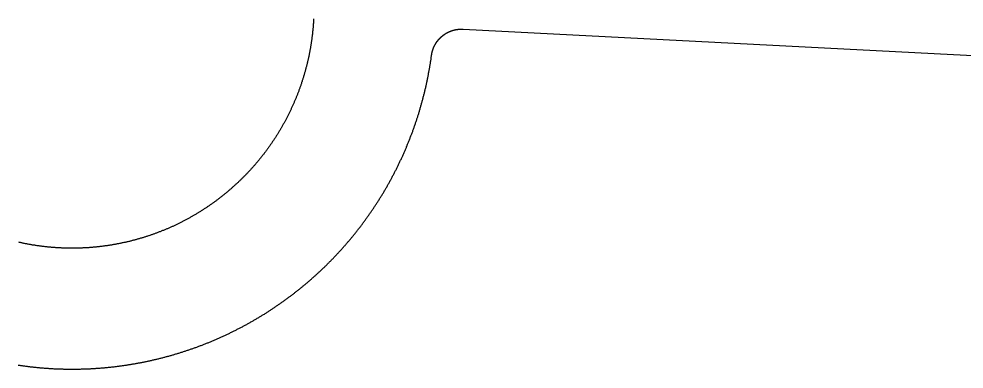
# Model space of a CAD drawing. Extents: x 684.6 to 746.4, y 447.5 to 521.4.
# Drawn here: x 715.12 to 730.76, y 503.69 to 509.49 of the extents above; entities that cross this region are included whole.
import ezdxf

# ---------------------------------------------------------------- set-up
doc = ezdxf.new("R2010")
doc.units = 0
doc.layers.get('0').update_dxf_attribs({"linetype": 'CONTINUOUS'})

msp = doc.modelspace()

# ---------------------------------------------------------------- linework, layer by layer
msp.add_line((722.469, 509.317), (743.919, 508.213))
for points in [[(719.997, 509.487, 0), (719.997, 509.475, 0), (719.996, 509.463, 0), (719.995, 509.45, 0), (719.995, 509.438, 0), (719.994, 509.426, 0), (719.993, 509.414, 0), (719.992, 509.402, 0), (719.991, 509.39, 0), (719.99, 509.377, 0), (719.989, 509.365, 0), (719.988, 509.353, 0), (719.987, 509.341, 0), (719.986, 509.329, 0), (719.985, 509.317, 0), (719.984, 509.305, 0), (719.983, 509.293, 0), (719.981, 509.281, 0), (719.98, 509.269, 0), (719.979, 509.256, 0), (719.978, 509.244, 0), (719.976, 509.232, 0), (719.975, 509.22, 0), (719.973, 509.208, 0), (719.972, 509.196, 0), (719.97, 509.184, 0), (719.969, 509.172, 0), (719.967, 509.16, 0), (719.966, 509.148, 0), (719.964, 509.136, 0), (719.962, 509.124, 0), (719.96, 509.112, 0), (719.959, 509.1, 0), (719.957, 509.089, 0), (719.955, 509.077, 0), (719.953, 509.065, 0), (719.951, 509.053, 0), (719.949, 509.041, 0), (719.947, 509.029, 0), (719.945, 509.017, 0), (719.943, 509.005, 0), (719.941, 508.993, 0), (719.939, 508.981, 0), (719.937, 508.969, 0), (719.935, 508.958, 0), (719.932, 508.946, 0), (719.93, 508.934, 0), (719.928, 508.922, 0), (719.925, 508.91, 0), (719.923, 508.898, 0), (719.921, 508.887, 0), (719.918, 508.875, 0), (719.916, 508.863, 0), (719.913, 508.851, 0), (719.911, 508.839, 0), (719.908, 508.828, 0), (719.905, 508.816, 0), (719.903, 508.804, 0), (719.9, 508.792, 0), (719.897, 508.781, 0), (719.895, 508.769, 0), (719.892, 508.757, 0), (719.889, 508.746, 0), (719.886, 508.734, 0), (719.883, 508.722, 0), (719.88, 508.71, 0), (719.877, 508.699, 0), (719.874, 508.687, 0), (719.871, 508.675, 0), (719.868, 508.664, 0), (719.865, 508.652, 0), (719.862, 508.64, 0), (719.859, 508.629, 0), (719.855, 508.617, 0), (719.852, 508.606, 0), (719.849, 508.594, 0), (719.845, 508.582, 0), (719.842, 508.571, 0), (719.839, 508.559, 0), (719.835, 508.548, 0), (719.832, 508.536, 0), (719.828, 508.524, 0), (719.825, 508.513, 0), (719.821, 508.501, 0), (719.817, 508.49, 0), (719.814, 508.478, 0), (719.81, 508.467, 0), (719.806, 508.455, 0), (719.802, 508.443, 0), (719.799, 508.432, 0), (719.795, 508.42, 0), (719.791, 508.409, 0), (719.787, 508.397, 0), (719.783, 508.386, 0), (719.779, 508.374, 0), (719.775, 508.363, 0), (719.771, 508.352, 0), (719.767, 508.34, 0), (719.763, 508.329, 0), (719.759, 508.317, 0), (719.754, 508.306, 0), (719.75, 508.294, 0), (719.746, 508.283, 0), (719.742, 508.272, 0), (719.737, 508.26, 0), (719.733, 508.249, 0), (719.728, 508.238, 0), (719.724, 508.226, 0), (719.72, 508.215, 0), (719.715, 508.204, 0), (719.71, 508.192, 0), (719.706, 508.181, 0), (719.701, 508.17, 0), (719.697, 508.159, 0), (719.692, 508.147, 0), (719.687, 508.136, 0), (719.682, 508.125, 0), (719.678, 508.114, 0), (719.673, 508.103, 0), (719.668, 508.091, 0), (719.663, 508.08, 0), (719.658, 508.069, 0), (719.653, 508.058, 0), (719.648, 508.047, 0), (719.643, 508.036, 0), (719.638, 508.025, 0), (719.633, 508.014, 0), (719.628, 508.003, 0), (719.623, 507.992, 0), (719.618, 507.981, 0), (719.613, 507.97, 0), (719.607, 507.959, 0), (719.602, 507.948, 0), (719.597, 507.937, 0), (719.591, 507.926, 0), (719.586, 507.915, 0), (719.581, 507.904, 0), (719.575, 507.894, 0), (719.57, 507.883, 0), (719.564, 507.872, 0), (719.559, 507.861, 0), (719.553, 507.85, 0), (719.548, 507.84, 0), (719.542, 507.829, 0), (719.536, 507.818, 0), (719.531, 507.808, 0), (719.525, 507.797, 0), (719.519, 507.786, 0), (719.513, 507.776, 0), (719.508, 507.765, 0), (719.502, 507.755, 0), (719.496, 507.744, 0), (719.49, 507.734, 0), (719.484, 507.723, 0), (719.478, 507.713, 0), (719.472, 507.702, 0), (719.466, 507.692, 0), (719.46, 507.681, 0), (719.454, 507.671, 0), (719.448, 507.66, 0), (719.442, 507.65, 0), (719.436, 507.64, 0), (719.429, 507.629, 0), (719.423, 507.619, 0), (719.417, 507.609, 0), (719.411, 507.598, 0), (719.404, 507.588, 0), (719.398, 507.578, 0), (719.392, 507.568, 0), (719.385, 507.558, 0), (719.379, 507.547, 0), (719.372, 507.537, 0), (719.366, 507.527, 0), (719.359, 507.517, 0), (719.353, 507.507, 0), (719.346, 507.497, 0), (719.339, 507.487, 0), (719.333, 507.477, 0), (719.326, 507.467, 0), (719.319, 507.457, 0), (719.313, 507.447, 0), (719.306, 507.437, 0), (719.299, 507.427, 0), (719.292, 507.417, 0), (719.285, 507.407, 0), (719.278, 507.397, 0), (719.271, 507.387, 0), (719.264, 507.377, 0), (719.257, 507.367, 0), (719.25, 507.358, 0), (719.243, 507.348, 0), (719.236, 507.338, 0), (719.229, 507.328, 0), (719.222, 507.318, 0), (719.215, 507.309, 0), (719.207, 507.299, 0), (719.2, 507.289, 0), (719.193, 507.28, 0), (719.186, 507.27, 0), (719.178, 507.26, 0), (719.171, 507.251, 0), (719.163, 507.241, 0), (719.156, 507.232, 0), (719.148, 507.222, 0), (719.141, 507.213, 0), (719.133, 507.203, 0), (719.126, 507.194, 0), (719.118, 507.184, 0), (719.111, 507.175, 0), (719.103, 507.165, 0), (719.095, 507.156, 0), (719.088, 507.147, 0), (719.08, 507.137, 0), (719.072, 507.128, 0), (719.064, 507.118, 0), (719.056, 507.109, 0), (719.048, 507.1, 0), (719.041, 507.091, 0), (719.033, 507.081, 0), (719.025, 507.072, 0), (719.017, 507.063, 0), (719.009, 507.054, 0), (719.001, 507.045, 0), (718.993, 507.036, 0), (718.984, 507.026, 0), (718.976, 507.017, 0), (718.968, 507.008, 0), (718.96, 506.999, 0), (718.952, 506.99, 0), (718.944, 506.981, 0), (718.935, 506.973, 0), (718.927, 506.964, 0), (718.919, 506.955, 0), (718.91, 506.946, 0), (718.902, 506.937, 0), (718.894, 506.928, 0), (718.885, 506.92, 0), (718.877, 506.911, 0), (718.868, 506.902, 0), (718.86, 506.893, 0), (718.851, 506.885, 0), (718.843, 506.876, 0), (718.834, 506.868, 0), (718.826, 506.859, 0), (718.817, 506.85, 0), (718.809, 506.842, 0), (718.8, 506.833, 0), (718.791, 506.825, 0), (718.783, 506.817, 0), (718.774, 506.808, 0), (718.765, 506.8, 0), (718.756, 506.791, 0), (718.747, 506.783, 0), (718.739, 506.775, 0), (718.73, 506.767, 0), (718.721, 506.758, 0), (718.712, 506.75, 0), (718.703, 506.742, 0), (718.694, 506.734, 0), (718.685, 506.726, 0), (718.676, 506.718, 0), (718.667, 506.709, 0), (718.658, 506.701, 0), (718.649, 506.693, 0), (718.64, 506.685, 0), (718.631, 506.677, 0), (718.622, 506.67, 0), (718.613, 506.662, 0), (718.604, 506.654, 0), (718.594, 506.646, 0), (718.585, 506.638, 0), (718.576, 506.63, 0), (718.567, 506.623, 0), (718.557, 506.615, 0), (718.548, 506.607, 0), (718.539, 506.599, 0), (718.529, 506.592, 0), (718.52, 506.584, 0), (718.511, 506.577, 0), (718.501, 506.569, 0), (718.492, 506.562, 0), (718.482, 506.554, 0), (718.473, 506.547, 0), (718.463, 506.539, 0), (718.454, 506.532, 0), (718.444, 506.524, 0), (718.435, 506.517, 0), (718.425, 506.51, 0), (718.416, 506.502, 0), (718.406, 506.495, 0), (718.396, 506.488, 0), (718.387, 506.481, 0), (718.377, 506.474, 0), (718.367, 506.466, 0), (718.357, 506.459, 0), (718.348, 506.452, 0), (718.338, 506.445, 0), (718.328, 506.438, 0), (718.318, 506.431, 0), (718.308, 506.424, 0), (718.298, 506.417, 0), (718.288, 506.41, 0), (718.278, 506.403, 0), (718.268, 506.396, 0), (718.258, 506.39, 0), (718.248, 506.383, 0), (718.238, 506.376, 0), (718.228, 506.369, 0), (718.218, 506.362, 0), (718.208, 506.356, 0), (718.198, 506.349, 0), (718.188, 506.342, 0), (718.178, 506.336, 0), (718.167, 506.329, 0), (718.157, 506.323, 0), (718.147, 506.316, 0), (718.137, 506.31, 0), (718.126, 506.303, 0), (718.116, 506.297, 0), (718.106, 506.29, 0), (718.095, 506.284, 0), (718.085, 506.278, 0), (718.075, 506.271, 0), (718.064, 506.265, 0), (718.054, 506.259, 0), (718.043, 506.253, 0), (718.033, 506.246, 0), (718.022, 506.24, 0), (718.012, 506.234, 0), (718.001, 506.228, 0), (717.991, 506.222, 0), (717.98, 506.216, 0), (717.97, 506.21, 0), (717.959, 506.204, 0), (717.948, 506.198, 0), (717.938, 506.192, 0), (717.927, 506.186, 0), (717.916, 506.18, 0), (717.906, 506.175, 0), (717.895, 506.169, 0), (717.884, 506.163, 0), (717.874, 506.157, 0), (717.863, 506.152, 0), (717.852, 506.146, 0), (717.841, 506.14, 0), (717.83, 506.135, 0), (717.82, 506.129, 0), (717.809, 506.124, 0), (717.798, 506.118, 0), (717.787, 506.113, 0), (717.776, 506.108, 0), (717.765, 506.102, 0), (717.755, 506.097, 0), (717.744, 506.092, 0), (717.733, 506.086, 0), (717.722, 506.081, 0), (717.711, 506.076, 0), (717.7, 506.071, 0), (717.689, 506.066, 0), (717.678, 506.06, 0), (717.667, 506.055, 0), (717.656, 506.05, 0), (717.645, 506.045, 0), (717.634, 506.04, 0), (717.623, 506.036, 0), (717.612, 506.031, 0), (717.601, 506.026, 0), (717.59, 506.021, 0), (717.578, 506.016, 0), (717.567, 506.011, 0), (717.556, 506.007, 0), (717.545, 506.002, 0), (717.534, 505.997, 0), (717.523, 505.993, 0), (717.512, 505.988, 0), (717.5, 505.984, 0), (717.489, 505.979, 0), (717.478, 505.975, 0), (717.467, 505.97, 0), (717.456, 505.966, 0), (717.444, 505.962, 0), (717.433, 505.957, 0), (717.422, 505.953, 0), (717.411, 505.949, 0), (717.399, 505.944, 0), (717.388, 505.94, 0), (717.377, 505.936, 0), (717.365, 505.932, 0), (717.354, 505.928, 0), (717.343, 505.924, 0), (717.331, 505.92, 0), (717.32, 505.916, 0), (717.309, 505.912, 0), (717.297, 505.908, 0), (717.286, 505.904, 0), (717.274, 505.9, 0), (717.263, 505.896, 0), (717.251, 505.893, 0), (717.24, 505.889, 0), (717.228, 505.885, 0), (717.217, 505.881, 0), (717.206, 505.878, 0), (717.194, 505.874, 0), (717.182, 505.871, 0), (717.171, 505.867, 0), (717.159, 505.864, 0), (717.148, 505.86, 0), (717.136, 505.857, 0), (717.125, 505.853, 0), (717.113, 505.85, 0), (717.102, 505.847, 0), (717.09, 505.843, 0), (717.078, 505.84, 0), (717.067, 505.837, 0), (717.055, 505.834, 0), (717.043, 505.83, 0), (717.032, 505.827, 0), (717.02, 505.824, 0), (717.008, 505.821, 0), (716.997, 505.818, 0), (716.985, 505.815, 0), (716.973, 505.812, 0), (716.961, 505.809, 0), (716.95, 505.806, 0), (716.938, 505.804, 0), (716.926, 505.801, 0), (716.914, 505.798, 0), (716.902, 505.795, 0), (716.891, 505.793, 0), (716.879, 505.79, 0), (716.867, 505.787, 0), (716.855, 505.785, 0), (716.843, 505.782, 0), (716.831, 505.78, 0), (716.819, 505.777, 0), (716.807, 505.775, 0), (716.796, 505.772, 0), (716.784, 505.77, 0), (716.772, 505.767, 0), (716.76, 505.765, 0), (716.748, 505.763, 0), (716.736, 505.761, 0), (716.724, 505.758, 0), (716.712, 505.756, 0), (716.7, 505.754, 0), (716.688, 505.752, 0), (716.676, 505.75, 0), (716.664, 505.748, 0), (716.652, 505.746, 0), (716.64, 505.744, 0), (716.628, 505.742, 0), (716.616, 505.74, 0), (716.604, 505.738, 0), (716.592, 505.736, 0), (716.58, 505.735, 0), (716.568, 505.733, 0), (716.556, 505.731, 0), (716.544, 505.73, 0), (716.532, 505.728, 0), (716.52, 505.726, 0), (716.508, 505.725, 0), (716.496, 505.723, 0), (716.484, 505.722, 0), (716.472, 505.72, 0), (716.46, 505.719, 0), (716.448, 505.718, 0), (716.436, 505.716, 0), (716.423, 505.715, 0), (716.411, 505.714, 0), (716.399, 505.713, 0), (716.387, 505.711, 0), (716.375, 505.71, 0), (716.363, 505.709, 0), (716.351, 505.708, 0), (716.339, 505.707, 0), (716.327, 505.706, 0), (716.315, 505.705, 0), (716.303, 505.704, 0), (716.291, 505.703, 0), (716.279, 505.702, 0), (716.266, 505.702, 0), (716.254, 505.701, 0), (716.242, 505.7, 0), (716.23, 505.699, 0), (716.218, 505.699, 0), (716.206, 505.698, 0), (716.194, 505.697, 0), (716.182, 505.697, 0), (716.17, 505.696, 0), (716.158, 505.696, 0), (716.146, 505.695, 0), (716.133, 505.695, 0), (716.121, 505.695, 0), (716.109, 505.694, 0), (716.097, 505.694, 0), (716.085, 505.694, 0), (716.073, 505.693, 0), (716.061, 505.693, 0), (716.049, 505.693, 0), (716.037, 505.693, 0), (716.025, 505.693, 0), (716.013, 505.693, 0), (716.001, 505.693, 0), (715.989, 505.693, 0), (715.977, 505.693, 0), (715.965, 505.693, 0), (715.952, 505.693, 0), (715.94, 505.693, 0), (715.928, 505.693, 0), (715.916, 505.694, 0), (715.904, 505.694, 0), (715.892, 505.694, 0), (715.88, 505.695, 0), (715.868, 505.695, 0), (715.856, 505.695, 0), (715.844, 505.696, 0), (715.832, 505.696, 0), (715.82, 505.697, 0), (715.808, 505.698, 0), (715.796, 505.698, 0), (715.783, 505.699, 0), (715.771, 505.699, 0), (715.759, 505.7, 0), (715.747, 505.701, 0), (715.735, 505.702, 0), (715.723, 505.703, 0), (715.711, 505.703, 0), (715.699, 505.704, 0), (715.687, 505.705, 0), (715.675, 505.706, 0), (715.663, 505.707, 0), (715.651, 505.708, 0), (715.639, 505.709, 0), (715.627, 505.711, 0), (715.614, 505.712, 0), (715.602, 505.713, 0), (715.59, 505.714, 0), (715.578, 505.715, 0), (715.566, 505.717, 0), (715.554, 505.718, 0), (715.542, 505.719, 0), (715.53, 505.721, 0), (715.518, 505.722, 0), (715.506, 505.724, 0), (715.494, 505.725, 0), (715.482, 505.727, 0), (715.47, 505.728, 0), (715.458, 505.73, 0), (715.446, 505.732, 0), (715.434, 505.733, 0), (715.422, 505.735, 0), (715.41, 505.737, 0), (715.397, 505.739, 0), (715.385, 505.741, 0), (715.373, 505.743, 0), (715.361, 505.745, 0), (715.349, 505.746, 0), (715.337, 505.748, 0), (715.325, 505.751, 0), (715.313, 505.753, 0), (715.301, 505.755, 0), (715.289, 505.757, 0), (715.277, 505.759, 0), (715.265, 505.761, 0), (715.253, 505.764, 0), (715.241, 505.766, 0), (715.229, 505.768, 0), (715.217, 505.771, 0), (715.205, 505.773, 0), (715.194, 505.775, 0), (715.182, 505.778, 0), (715.17, 505.78, 0), (715.158, 505.783, 0), (715.146, 505.786, 0), (715.134, 505.788, 0), (715.122, 505.791, 0)], [(721.948, 508.885, 0), (721.949, 508.889, 0), (721.949, 508.893, 0), (721.95, 508.897, 0), (721.95, 508.901, 0), (721.951, 508.905, 0), (721.952, 508.909, 0), (721.953, 508.912, 0), (721.953, 508.916, 0), (721.954, 508.92, 0), (721.955, 508.924, 0), (721.956, 508.928, 0), (721.957, 508.931, 0), (721.958, 508.935, 0), (721.958, 508.939, 0), (721.959, 508.943, 0), (721.96, 508.947, 0), (721.961, 508.95, 0), (721.963, 508.954, 0), (721.964, 508.958, 0), (721.965, 508.962, 0), (721.966, 508.965, 0), (721.967, 508.969, 0), (721.968, 508.973, 0), (721.969, 508.976, 0), (721.971, 508.98, 0), (721.972, 508.984, 0), (721.973, 508.988, 0), (721.975, 508.991, 0), (721.976, 508.995, 0), (721.977, 508.998, 0), (721.979, 509.002, 0), (721.98, 509.006, 0), (721.982, 509.009, 0), (721.983, 509.013, 0), (721.985, 509.016, 0), (721.986, 509.02, 0), (721.988, 509.024, 0), (721.99, 509.027, 0), (721.991, 509.031, 0), (721.993, 509.034, 0), (721.995, 509.038, 0), (721.996, 509.041, 0), (721.998, 509.045, 0), (722, 509.048, 0), (722.002, 509.051, 0), (722.003, 509.055, 0), (722.005, 509.058, 0), (722.007, 509.062, 0), (722.009, 509.065, 0), (722.011, 509.068, 0), (722.013, 509.072, 0), (722.015, 509.075, 0), (722.017, 509.078, 0), (722.019, 509.082, 0), (722.021, 509.085, 0), (722.023, 509.088, 0), (722.025, 509.092, 0), (722.027, 509.095, 0), (722.03, 509.098, 0), (722.032, 509.101, 0), (722.034, 509.104, 0), (722.036, 509.108, 0), (722.038, 509.111, 0), (722.041, 509.114, 0), (722.043, 509.117, 0), (722.045, 509.12, 0), (722.048, 509.123, 0), (722.05, 509.126, 0), (722.053, 509.129, 0), (722.055, 509.132, 0), (722.057, 509.135, 0), (722.06, 509.138, 0), (722.062, 509.141, 0), (722.065, 509.144, 0), (722.067, 509.147, 0), (722.07, 509.15, 0), (722.073, 509.153, 0), (722.075, 509.156, 0), (722.078, 509.159, 0), (722.08, 509.162, 0), (722.083, 509.164, 0), (722.086, 509.167, 0), (722.089, 509.17, 0), (722.091, 509.173, 0), (722.094, 509.175, 0), (722.097, 509.178, 0), (722.1, 509.181, 0), (722.102, 509.184, 0), (722.105, 509.186, 0), (722.108, 509.189, 0), (722.111, 509.191, 0), (722.114, 509.194, 0), (722.117, 509.197, 0), (722.12, 509.199, 0), (722.123, 509.202, 0), (722.126, 509.204, 0), (722.129, 509.207, 0), (722.132, 509.209, 0), (722.135, 509.211, 0), (722.138, 509.214, 0), (722.141, 509.216, 0), (722.144, 509.218, 0), (722.147, 509.221, 0), (722.15, 509.223, 0), (722.154, 509.225, 0), (722.157, 509.228, 0), (722.16, 509.23, 0), (722.163, 509.232, 0), (722.166, 509.234, 0), (722.17, 509.236, 0), (722.173, 509.238, 0), (722.176, 509.24, 0), (722.18, 509.242, 0), (722.183, 509.245, 0), (722.186, 509.247, 0), (722.19, 509.249, 0), (722.193, 509.25, 0), (722.196, 509.252, 0), (722.2, 509.254, 0), (722.203, 509.256, 0), (722.206, 509.258, 0), (722.21, 509.26, 0), (722.213, 509.262, 0), (722.217, 509.263, 0), (722.22, 509.265, 0), (722.224, 509.267, 0), (722.227, 509.269, 0), (722.231, 509.27, 0), (722.234, 509.272, 0), (722.238, 509.273, 0), (722.241, 509.275, 0), (722.245, 509.277, 0), (722.248, 509.278, 0), (722.252, 509.28, 0), (722.256, 509.281, 0), (722.259, 509.283, 0), (722.263, 509.284, 0), (722.266, 509.285, 0), (722.27, 509.287, 0), (722.274, 509.288, 0), (722.277, 509.289, 0), (722.281, 509.291, 0), (722.285, 509.292, 0), (722.288, 509.293, 0), (722.292, 509.294, 0), (722.296, 509.295, 0), (722.3, 509.297, 0), (722.303, 509.298, 0), (722.307, 509.299, 0), (722.311, 509.3, 0), (722.315, 509.301, 0), (722.318, 509.302, 0), (722.322, 509.303, 0), (722.326, 509.304, 0), (722.33, 509.305, 0), (722.333, 509.305, 0), (722.337, 509.306, 0), (722.341, 509.307, 0), (722.345, 509.308, 0), (722.349, 509.309, 0), (722.353, 509.309, 0), (722.356, 509.31, 0), (722.36, 509.311, 0), (722.364, 509.311, 0), (722.368, 509.312, 0), (722.372, 509.313, 0), (722.376, 509.313, 0), (722.379, 509.314, 0), (722.383, 509.314, 0), (722.387, 509.315, 0), (722.391, 509.315, 0), (722.395, 509.316, 0), (722.399, 509.316, 0), (722.403, 509.316, 0), (722.407, 509.317, 0), (722.411, 509.317, 0), (722.414, 509.317, 0), (722.418, 509.317, 0), (722.422, 509.317, 0), (722.426, 509.318, 0), (722.43, 509.318, 0), (722.434, 509.318, 0), (722.438, 509.318, 0), (722.442, 509.318, 0), (722.446, 509.318, 0), (722.45, 509.318, 0), (722.454, 509.318, 0), (722.457, 509.318, 0), (722.461, 509.318, 0), (722.465, 509.318, 0), (722.469, 509.317, 0)], [(715.109, 503.76, 0), (715.122, 503.758, 0), (715.135, 503.756, 0), (715.149, 503.754, 0), (715.162, 503.752, 0), (715.176, 503.75, 0), (715.189, 503.748, 0), (715.202, 503.746, 0), (715.216, 503.745, 0), (715.229, 503.743, 0), (715.243, 503.741, 0), (715.256, 503.739, 0), (715.269, 503.738, 0), (715.283, 503.736, 0), (715.296, 503.734, 0), (715.31, 503.733, 0), (715.323, 503.731, 0), (715.336, 503.73, 0), (715.35, 503.728, 0), (715.363, 503.727, 0), (715.377, 503.725, 0), (715.39, 503.724, 0), (715.403, 503.723, 0), (715.417, 503.721, 0), (715.43, 503.72, 0), (715.444, 503.719, 0), (715.457, 503.718, 0), (715.47, 503.716, 0), (715.484, 503.715, 0), (715.497, 503.714, 0), (715.511, 503.713, 0), (715.524, 503.712, 0), (715.538, 503.711, 0), (715.551, 503.71, 0), (715.564, 503.709, 0), (715.578, 503.708, 0), (715.591, 503.707, 0), (715.605, 503.706, 0), (715.618, 503.705, 0), (715.632, 503.704, 0), (715.645, 503.703, 0), (715.658, 503.703, 0), (715.672, 503.702, 0), (715.685, 503.701, 0), (715.699, 503.7, 0), (715.712, 503.7, 0), (715.726, 503.699, 0), (715.739, 503.699, 0), (715.753, 503.698, 0), (715.766, 503.697, 0), (715.78, 503.697, 0), (715.793, 503.696, 0), (715.806, 503.696, 0), (715.82, 503.696, 0), (715.833, 503.695, 0), (715.847, 503.695, 0), (715.86, 503.694, 0), (715.874, 503.694, 0), (715.887, 503.694, 0), (715.901, 503.694, 0), (715.914, 503.693, 0), (715.928, 503.693, 0), (715.941, 503.693, 0), (715.955, 503.693, 0), (715.968, 503.693, 0), (715.982, 503.693, 0), (715.995, 503.693, 0), (716.009, 503.693, 0), (716.022, 503.693, 0), (716.036, 503.693, 0), (716.049, 503.693, 0), (716.063, 503.693, 0), (716.076, 503.693, 0), (716.089, 503.693, 0), (716.103, 503.694, 0), (716.116, 503.694, 0), (716.13, 503.694, 0), (716.143, 503.694, 0), (716.157, 503.695, 0), (716.17, 503.695, 0), (716.184, 503.696, 0), (716.197, 503.696, 0), (716.211, 503.696, 0), (716.225, 503.697, 0), (716.238, 503.697, 0), (716.252, 503.698, 0), (716.265, 503.699, 0), (716.279, 503.699, 0), (716.292, 503.7, 0), (716.306, 503.7, 0), (716.319, 503.701, 0), (716.333, 503.702, 0), (716.346, 503.703, 0), (716.36, 503.703, 0), (716.373, 503.704, 0), (716.387, 503.705, 0), (716.4, 503.706, 0), (716.414, 503.707, 0), (716.427, 503.708, 0), (716.441, 503.709, 0), (716.454, 503.71, 0), (716.468, 503.711, 0), (716.482, 503.712, 0), (716.495, 503.713, 0), (716.509, 503.714, 0), (716.522, 503.715, 0), (716.536, 503.716, 0), (716.549, 503.718, 0), (716.563, 503.719, 0), (716.576, 503.72, 0), (716.59, 503.722, 0), (716.603, 503.723, 0), (716.617, 503.724, 0), (716.631, 503.726, 0), (716.644, 503.727, 0), (716.658, 503.729, 0), (716.671, 503.73, 0), (716.685, 503.732, 0), (716.698, 503.733, 0), (716.712, 503.735, 0), (716.725, 503.736, 0), (716.739, 503.738, 0), (716.752, 503.74, 0), (716.766, 503.742, 0), (716.779, 503.743, 0), (716.793, 503.745, 0), (716.806, 503.747, 0), (716.82, 503.749, 0), (716.833, 503.751, 0), (716.847, 503.752, 0), (716.86, 503.754, 0), (716.874, 503.756, 0), (716.887, 503.758, 0), (716.901, 503.76, 0), (716.914, 503.762, 0), (716.927, 503.764, 0), (716.941, 503.767, 0), (716.954, 503.769, 0), (716.968, 503.771, 0), (716.981, 503.773, 0), (716.995, 503.775, 0), (717.008, 503.778, 0), (717.021, 503.78, 0), (717.035, 503.782, 0), (717.048, 503.785, 0), (717.061, 503.787, 0), (717.075, 503.789, 0), (717.088, 503.792, 0), (717.101, 503.794, 0), (717.115, 503.797, 0), (717.128, 503.799, 0), (717.141, 503.802, 0), (717.155, 503.804, 0), (717.168, 503.807, 0), (717.181, 503.81, 0), (717.194, 503.812, 0), (717.208, 503.815, 0), (717.221, 503.818, 0), (717.234, 503.82, 0), (717.247, 503.823, 0), (717.26, 503.826, 0), (717.274, 503.829, 0), (717.287, 503.832, 0), (717.3, 503.835, 0), (717.313, 503.838, 0), (717.326, 503.841, 0), (717.34, 503.844, 0), (717.353, 503.847, 0), (717.366, 503.85, 0), (717.379, 503.853, 0), (717.392, 503.856, 0), (717.405, 503.859, 0), (717.418, 503.862, 0), (717.431, 503.865, 0), (717.444, 503.869, 0), (717.458, 503.872, 0), (717.471, 503.875, 0), (717.484, 503.878, 0), (717.497, 503.882, 0), (717.51, 503.885, 0), (717.523, 503.888, 0), (717.536, 503.892, 0), (717.549, 503.895, 0), (717.562, 503.899, 0), (717.575, 503.902, 0), (717.588, 503.906, 0), (717.601, 503.909, 0), (717.614, 503.913, 0), (717.627, 503.917, 0), (717.64, 503.92, 0), (717.653, 503.924, 0), (717.666, 503.928, 0), (717.679, 503.931, 0), (717.691, 503.935, 0), (717.704, 503.939, 0), (717.717, 503.943, 0), (717.73, 503.947, 0), (717.743, 503.951, 0), (717.756, 503.955, 0), (717.769, 503.959, 0), (717.782, 503.962, 0), (717.795, 503.967, 0), (717.807, 503.971, 0), (717.82, 503.975, 0), (717.833, 503.979, 0), (717.846, 503.983, 0), (717.859, 503.987, 0), (717.872, 503.991, 0), (717.884, 503.995, 0), (717.897, 504, 0), (717.91, 504.004, 0), (717.923, 504.008, 0), (717.935, 504.013, 0), (717.948, 504.017, 0), (717.961, 504.021, 0), (717.974, 504.026, 0), (717.986, 504.03, 0), (717.999, 504.035, 0), (718.012, 504.039, 0), (718.025, 504.044, 0), (718.037, 504.048, 0), (718.05, 504.053, 0), (718.063, 504.057, 0), (718.075, 504.062, 0), (718.088, 504.067, 0), (718.101, 504.071, 0), (718.113, 504.076, 0), (718.126, 504.081, 0), (718.138, 504.086, 0), (718.151, 504.091, 0), (718.164, 504.095, 0), (718.176, 504.1, 0), (718.189, 504.105, 0), (718.202, 504.11, 0), (718.214, 504.115, 0), (718.227, 504.12, 0), (718.239, 504.125, 0), (718.252, 504.13, 0), (718.264, 504.135, 0), (718.277, 504.14, 0), (718.289, 504.146, 0), (718.302, 504.151, 0), (718.314, 504.156, 0), (718.327, 504.161, 0), (718.339, 504.166, 0), (718.352, 504.172, 0), (718.364, 504.177, 0), (718.377, 504.182, 0), (718.389, 504.188, 0), (718.402, 504.193, 0), (718.414, 504.199, 0), (718.427, 504.204, 0), (718.439, 504.21, 0), (718.451, 504.215, 0), (718.464, 504.221, 0), (718.476, 504.226, 0), (718.489, 504.232, 0), (718.501, 504.238, 0), (718.513, 504.243, 0), (718.526, 504.249, 0), (718.538, 504.255, 0), (718.55, 504.261, 0), (718.563, 504.266, 0), (718.575, 504.272, 0), (718.587, 504.278, 0), (718.6, 504.284, 0), (718.612, 504.29, 0), (718.624, 504.296, 0), (718.637, 504.302, 0), (718.649, 504.308, 0), (718.661, 504.314, 0), (718.673, 504.32, 0), (718.685, 504.326, 0), (718.698, 504.332, 0), (718.71, 504.338, 0), (718.722, 504.344, 0), (718.734, 504.351, 0), (718.746, 504.357, 0), (718.758, 504.363, 0), (718.77, 504.369, 0), (718.782, 504.376, 0), (718.794, 504.382, 0), (718.806, 504.388, 0), (718.818, 504.395, 0), (718.83, 504.401, 0), (718.842, 504.407, 0), (718.854, 504.414, 0), (718.866, 504.42, 0), (718.878, 504.427, 0), (718.89, 504.433, 0), (718.902, 504.44, 0), (718.914, 504.446, 0), (718.926, 504.453, 0), (718.938, 504.46, 0), (718.949, 504.466, 0), (718.961, 504.473, 0), (718.973, 504.48, 0), (718.985, 504.486, 0), (718.996, 504.493, 0), (719.008, 504.5, 0), (719.02, 504.507, 0), (719.032, 504.513, 0), (719.043, 504.52, 0), (719.055, 504.527, 0), (719.066, 504.534, 0), (719.078, 504.541, 0), (719.09, 504.548, 0), (719.101, 504.555, 0), (719.113, 504.562, 0), (719.124, 504.569, 0), (719.136, 504.576, 0), (719.147, 504.583, 0), (719.159, 504.59, 0), (719.17, 504.597, 0), (719.182, 504.604, 0), (719.193, 504.611, 0), (719.205, 504.619, 0), (719.216, 504.626, 0), (719.227, 504.633, 0), (719.239, 504.64, 0), (719.25, 504.648, 0), (719.261, 504.655, 0), (719.273, 504.662, 0), (719.284, 504.67, 0), (719.295, 504.677, 0), (719.307, 504.684, 0), (719.318, 504.692, 0), (719.329, 504.699, 0), (719.34, 504.707, 0), (719.351, 504.714, 0), (719.363, 504.722, 0), (719.374, 504.729, 0), (719.385, 504.737, 0), (719.396, 504.745, 0), (719.407, 504.752, 0), (719.418, 504.76, 0), (719.429, 504.767, 0), (719.44, 504.775, 0), (719.451, 504.783, 0), (719.462, 504.791, 0), (719.473, 504.798, 0), (719.484, 504.806, 0), (719.495, 504.814, 0), (719.506, 504.822, 0), (719.517, 504.83, 0), (719.528, 504.838, 0), (719.539, 504.846, 0), (719.55, 504.854, 0), (719.561, 504.862, 0), (719.571, 504.87, 0), (719.582, 504.878, 0), (719.593, 504.886, 0), (719.604, 504.894, 0), (719.615, 504.902, 0), (719.625, 504.91, 0), (719.636, 504.918, 0), (719.647, 504.926, 0), (719.658, 504.934, 0), (719.668, 504.943, 0), (719.679, 504.951, 0), (719.689, 504.959, 0), (719.7, 504.967, 0), (719.711, 504.976, 0), (719.721, 504.984, 0), (719.732, 504.992, 0), (719.742, 505.001, 0), (719.753, 505.009, 0), (719.763, 505.018, 0), (719.774, 505.026, 0), (719.784, 505.035, 0), (719.795, 505.043, 0), (719.805, 505.052, 0), (719.816, 505.06, 0), (719.826, 505.069, 0), (719.837, 505.077, 0), (719.847, 505.086, 0), (719.857, 505.095, 0), (719.868, 505.103, 0), (719.878, 505.112, 0), (719.888, 505.121, 0), (719.899, 505.13, 0), (719.909, 505.138, 0), (719.919, 505.147, 0), (719.929, 505.156, 0), (719.94, 505.165, 0), (719.95, 505.174, 0), (719.96, 505.183, 0), (719.97, 505.192, 0), (719.98, 505.201, 0), (719.99, 505.21, 0), (720.001, 505.219, 0), (720.011, 505.228, 0), (720.021, 505.237, 0), (720.031, 505.246, 0), (720.041, 505.255, 0), (720.051, 505.264, 0), (720.061, 505.273, 0), (720.071, 505.283, 0), (720.081, 505.292, 0), (720.091, 505.301, 0), (720.101, 505.31, 0), (720.111, 505.32, 0), (720.121, 505.329, 0), (720.13, 505.338, 0), (720.14, 505.348, 0), (720.15, 505.357, 0), (720.16, 505.367, 0), (720.17, 505.376, 0), (720.18, 505.385, 0), (720.189, 505.395, 0), (720.199, 505.404, 0), (720.209, 505.414, 0), (720.219, 505.424, 0), (720.228, 505.433, 0), (720.238, 505.443, 0), (720.247, 505.452, 0), (720.257, 505.462, 0), (720.267, 505.472, 0), (720.276, 505.481, 0), (720.286, 505.491, 0), (720.295, 505.501, 0), (720.305, 505.511, 0), (720.314, 505.52, 0), (720.324, 505.53, 0), (720.333, 505.54, 0), (720.343, 505.55, 0), (720.352, 505.56, 0), (720.361, 505.569, 0), (720.371, 505.579, 0), (720.38, 505.589, 0), (720.389, 505.599, 0), (720.399, 505.609, 0), (720.408, 505.619, 0), (720.417, 505.629, 0), (720.426, 505.639, 0), (720.435, 505.649, 0), (720.445, 505.659, 0), (720.454, 505.669, 0), (720.463, 505.679, 0), (720.472, 505.689, 0), (720.481, 505.699, 0), (720.49, 505.71, 0), (720.499, 505.72, 0), (720.508, 505.73, 0), (720.517, 505.74, 0), (720.526, 505.75, 0), (720.535, 505.761, 0), (720.543, 505.771, 0), (720.552, 505.781, 0), (720.561, 505.791, 0), (720.57, 505.802, 0), (720.579, 505.812, 0), (720.587, 505.822, 0), (720.596, 505.832, 0), (720.605, 505.843, 0), (720.613, 505.853, 0), (720.622, 505.864, 0), (720.631, 505.874, 0), (720.639, 505.884, 0), (720.648, 505.895, 0), (720.656, 505.905, 0), (720.665, 505.916, 0), (720.673, 505.926, 0), (720.682, 505.937, 0), (720.69, 505.947, 0), (720.699, 505.958, 0), (720.707, 505.968, 0), (720.715, 505.979, 0), (720.724, 505.99, 0), (720.732, 506, 0), (720.74, 506.011, 0), (720.749, 506.022, 0), (720.757, 506.032, 0), (720.765, 506.043, 0), (720.773, 506.054, 0), (720.781, 506.064, 0), (720.789, 506.075, 0), (720.798, 506.086, 0), (720.806, 506.097, 0), (720.814, 506.107, 0), (720.822, 506.118, 0), (720.83, 506.129, 0), (720.838, 506.14, 0), (720.846, 506.151, 0), (720.854, 506.162, 0), (720.862, 506.173, 0), (720.869, 506.183, 0), (720.877, 506.194, 0), (720.885, 506.205, 0), (720.893, 506.216, 0), (720.901, 506.227, 0), (720.909, 506.238, 0), (720.916, 506.249, 0), (720.924, 506.26, 0), (720.932, 506.271, 0), (720.939, 506.282, 0), (720.947, 506.294, 0), (720.955, 506.305, 0), (720.962, 506.316, 0), (720.97, 506.327, 0), (720.977, 506.338, 0), (720.985, 506.349, 0), (720.992, 506.36, 0), (721, 506.372, 0), (721.007, 506.383, 0), (721.015, 506.394, 0), (721.022, 506.405, 0), (721.029, 506.417, 0), (721.037, 506.428, 0), (721.044, 506.439, 0), (721.051, 506.451, 0), (721.059, 506.462, 0), (721.066, 506.473, 0), (721.073, 506.485, 0), (721.08, 506.496, 0), (721.087, 506.508, 0), (721.095, 506.519, 0), (721.102, 506.53, 0), (721.109, 506.542, 0), (721.116, 506.553, 0), (721.123, 506.565, 0), (721.13, 506.576, 0), (721.137, 506.588, 0), (721.144, 506.6, 0), (721.151, 506.611, 0), (721.158, 506.623, 0), (721.165, 506.634, 0), (721.172, 506.646, 0), (721.178, 506.658, 0), (721.185, 506.669, 0), (721.192, 506.681, 0), (721.199, 506.693, 0), (721.206, 506.705, 0), (721.212, 506.716, 0), (721.219, 506.728, 0), (721.226, 506.74, 0), (721.232, 506.752, 0), (721.239, 506.763, 0), (721.246, 506.775, 0), (721.252, 506.787, 0), (721.259, 506.799, 0), (721.265, 506.811, 0), (721.272, 506.823, 0), (721.278, 506.835, 0), (721.285, 506.847, 0), (721.291, 506.859, 0), (721.297, 506.871, 0), (721.304, 506.883, 0), (721.31, 506.895, 0), (721.316, 506.907, 0), (721.323, 506.919, 0), (721.329, 506.931, 0), (721.335, 506.943, 0), (721.341, 506.955, 0), (721.348, 506.967, 0), (721.354, 506.979, 0), (721.36, 506.991, 0), (721.366, 507.003, 0), (721.372, 507.016, 0), (721.378, 507.028, 0), (721.384, 507.04, 0), (721.39, 507.052, 0), (721.396, 507.064, 0), (721.402, 507.077, 0), (721.408, 507.089, 0), (721.414, 507.101, 0), (721.42, 507.113, 0), (721.426, 507.126, 0), (721.431, 507.138, 0), (721.437, 507.15, 0), (721.443, 507.163, 0), (721.449, 507.175, 0), (721.454, 507.187, 0), (721.46, 507.2, 0), (721.466, 507.212, 0), (721.471, 507.224, 0), (721.477, 507.237, 0), (721.482, 507.249, 0), (721.488, 507.262, 0), (721.493, 507.274, 0), (721.499, 507.287, 0), (721.504, 507.299, 0), (721.51, 507.311, 0), (721.515, 507.324, 0), (721.52, 507.336, 0), (721.526, 507.349, 0), (721.531, 507.361, 0), (721.536, 507.374, 0), (721.542, 507.387, 0), (721.547, 507.399, 0), (721.552, 507.412, 0), (721.557, 507.424, 0), (721.562, 507.437, 0), (721.567, 507.449, 0), (721.572, 507.462, 0), (721.577, 507.475, 0), (721.582, 507.487, 0), (721.587, 507.5, 0), (721.592, 507.512, 0), (721.597, 507.525, 0), (721.602, 507.538, 0), (721.607, 507.55, 0), (721.612, 507.563, 0), (721.617, 507.576, 0), (721.621, 507.588, 0), (721.626, 507.601, 0), (721.631, 507.614, 0), (721.636, 507.626, 0), (721.64, 507.639, 0), (721.645, 507.652, 0), (721.649, 507.665, 0), (721.654, 507.677, 0), (721.659, 507.69, 0), (721.663, 507.703, 0), (721.667, 507.715, 0), (721.672, 507.728, 0), (721.676, 507.741, 0), (721.681, 507.754, 0), (721.685, 507.767, 0), (721.689, 507.779, 0), (721.694, 507.792, 0), (721.698, 507.805, 0), (721.702, 507.818, 0), (721.706, 507.831, 0), (721.711, 507.843, 0), (721.715, 507.856, 0), (721.719, 507.869, 0), (721.723, 507.882, 0), (721.727, 507.895, 0), (721.731, 507.908, 0), (721.735, 507.921, 0), (721.739, 507.934, 0), (721.743, 507.946, 0), (721.747, 507.959, 0), (721.751, 507.972, 0), (721.755, 507.985, 0), (721.758, 507.998, 0), (721.762, 508.011, 0), (721.766, 508.024, 0), (721.77, 508.037, 0), (721.773, 508.05, 0), (721.777, 508.063, 0), (721.781, 508.076, 0), (721.784, 508.089, 0), (721.788, 508.102, 0), (721.792, 508.115, 0), (721.795, 508.128, 0), (721.799, 508.141, 0), (721.802, 508.154, 0), (721.806, 508.167, 0), (721.809, 508.18, 0), (721.812, 508.193, 0), (721.816, 508.206, 0), (721.819, 508.22, 0), (721.822, 508.233, 0), (721.826, 508.246, 0), (721.829, 508.259, 0), (721.832, 508.272, 0), (721.835, 508.285, 0), (721.838, 508.298, 0), (721.842, 508.311, 0), (721.845, 508.325, 0), (721.848, 508.338, 0), (721.851, 508.351, 0), (721.854, 508.364, 0), (721.857, 508.377, 0), (721.86, 508.391, 0), (721.863, 508.404, 0), (721.866, 508.417, 0), (721.868, 508.43, 0), (721.871, 508.443, 0), (721.874, 508.457, 0), (721.877, 508.47, 0), (721.88, 508.483, 0), (721.882, 508.496, 0), (721.885, 508.51, 0), (721.888, 508.523, 0), (721.89, 508.536, 0), (721.893, 508.55, 0), (721.895, 508.563, 0), (721.898, 508.576, 0), (721.9, 508.59, 0), (721.903, 508.603, 0), (721.905, 508.616, 0), (721.908, 508.63, 0), (721.91, 508.643, 0), (721.913, 508.656, 0), (721.915, 508.67, 0), (721.917, 508.683, 0), (721.919, 508.697, 0), (721.922, 508.71, 0), (721.924, 508.723, 0), (721.926, 508.737, 0), (721.928, 508.75, 0), (721.93, 508.764, 0), (721.932, 508.777, 0), (721.934, 508.791, 0), (721.937, 508.804, 0), (721.939, 508.818, 0), (721.94, 508.831, 0), (721.942, 508.845, 0), (721.944, 508.858, 0), (721.946, 508.872, 0), (721.948, 508.885, 0)]]:
    msp.add_polyline3d(points)

doc.saveas('drawing.dxf')
